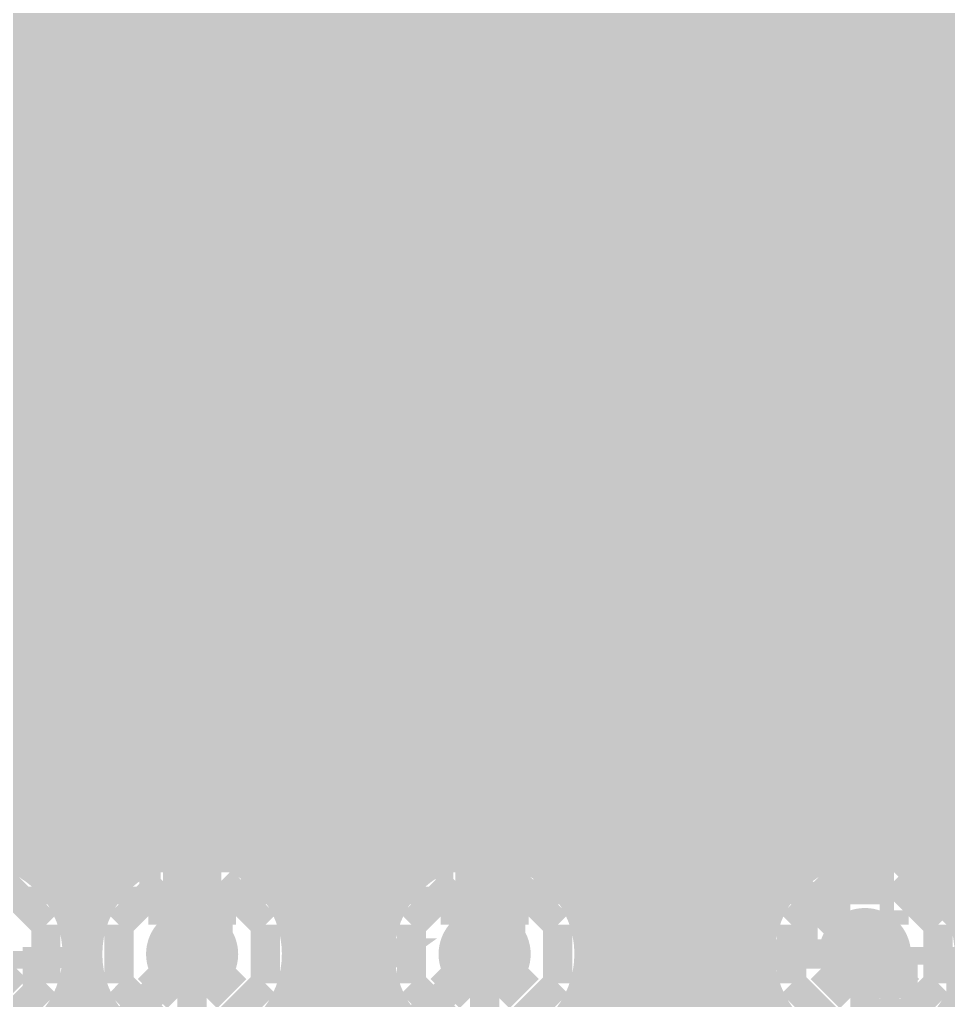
# Model space of a CAD drawing. Extents: x 980 to 1163, y 595 to 881.
# Drawn here: x 1122.21 to 1130.27, y 803.2 to 811.71 of the extents above; entities that cross this region are included whole.
import ezdxf

# ---------------------------------------------------------------- set-up
doc = ezdxf.new("R2010")
doc.units = 0
doc.header["$LTSCALE"] = 10
doc.header["$MEASUREMENT"] = 0
doc.layers.get('0').update_dxf_attribs({"linetype": 'CONTINUOUS'})
for name, color, linetype in [('22-304-2_BOT', 7, 'CONTINUOUS'), ('22-304-2_DRD', 7, 'CONTINUOUS'), ('22-304-2_DRL', 2, 'CONTINUOUS'), ('22-304-2_IN1', 4, 'CONTINUOUS'), ('22-304-2_IN2', 3, 'CONTINUOUS'), ('22-304-2_SMB', 5, 'CONTINUOUS'), ('22-304-2_SMT', 10, 'CONTINUOUS'), ('22-304-2_SPB', 14, 'CONTINUOUS'), ('22-304-2_SPT', 9, 'CONTINUOUS'), ('22-304-2_SSB', 12, 'CONTINUOUS'), ('22-304-2_SST', 11, 'CONTINUOUS'), ('22-304-2_TOP', 13, 'CONTINUOUS'), ('THRUHOLE_TAP', 7, 'CONTINUOUS')]:
    doc.layers.add(name, color=color, linetype=linetype)

# ---------------------------------------------------------------- blocks, each defined once
blk = doc.blocks.new('RECTANGLE_31')
blk.add_solid([(0.9017, 0.508), (0.9017, -0.508), (-0.9017, 0.508), (-0.9017, -0.508)])
blk = doc.blocks.new('ROUND_39')
at = {"const_width": 0.40005}
blk.add_lwpolyline([(-0.200024, 0, 1), (0.200024, 0, 1)], format="xyb", close=True, dxfattribs=at)
blk = doc.blocks.new('ROUND_87')
at = {"const_width": 0.10033}
blk.add_lwpolyline([(-0.050164, 0, 1), (0.050164, 0, 1)], format="xyb", close=True, dxfattribs=at)
blk = doc.blocks.new('ROUND_38')
at = {"const_width": 0.40005}
blk.add_lwpolyline([(-0.200024, 0, 1), (0.200024, 0, 1)], format="xyb", close=True, dxfattribs=at)
blk = doc.blocks.new('RECTANGLE_26')
blk.add_solid([(0.75946, 1.52527), (0.75946, -1.52527), (-0.75946, 1.52527), (-0.75946, -1.52527)])
blk = doc.blocks.new('ROUND_80')
at = {"const_width": 0.10033}
blk.add_lwpolyline([(-0.050164, 0, 1), (0.050164, 0, 1)], format="xyb", close=True, dxfattribs=at)

msp = doc.modelspace()

# ---------------------------------------------------------------- linework, layer by layer
at = {"layer": '22-304-2_BOT', "const_width": 0.254}
for points in [[(1131.4543, 808.4526), (1131.4543, 808.6812), (1127.6443, 812.4912), (1127.6443, 813.7866)], [(1122.9707, 813.4056), (1122.9707, 809.4686)], [(1123.1993, 813.4056), (1123.1993, 809.4686)], [(1123.4279, 813.4056), (1123.4279, 807.5382)], [(1123.6565, 813.4056), (1123.6565, 807.749)], [(1123.8851, 813.4056), (1123.8851, 809.4686)], [(1124.1137, 813.4056), (1124.1137, 809.4686)], [(1124.3423, 813.4056), (1124.3423, 809.4686)], [(1124.5709, 813.4056), (1124.5709, 809.4686)], [(1124.7995, 813.4056), (1124.7995, 809.4686)], [(1126.6283, 813.3954), (1126.6283, 807.6728)], [(1125.0281, 813.1236), (1125.0281, 809.4686)], [(1125.2567, 813.1236), (1125.2567, 809.4686)], [(1125.4853, 813.1236), (1125.4853, 809.4686)], [(1125.7139, 813.1236), (1125.7139, 809.4686)], [(1125.9425, 813.1236), (1125.9425, 809.4686)], [(1126.1711, 813.1236), (1126.1711, 809.4686)], [(1126.3997, 813.1236), (1126.3997, 809.4686)], [(1122.5643, 812.6283), (1122.5643, 809.4686)], [(1122.7421, 812.6283), (1122.7421, 809.4686)], [(1126.8569, 812.6283), (1126.8569, 807.9014)], [(1127.0855, 812.1889), (1127.0855, 809.4686)], [(1127.1998, 812.039), (1130.0446, 809.1917)], [(1125.1043, 808.4526), (1125.1043, 808.3002), (1123.7073, 806.9032), (1063.3823, 806.9032), (1060.3343, 809.9512), (1060.3343, 811.9832)], [(1127.3141, 811.9222), (1127.3141, 809.4686)], [(1127.5579, 811.6784), (1122.5643, 811.6784)], [(1127.5427, 811.6936), (1127.5427, 809.4686)], [(1127.7865, 811.4498), (1122.5643, 811.4498)], [(1127.7713, 811.465), (1127.7713, 809.4686)], [(1128.0151, 811.2212), (1122.5643, 811.2212)], [(1127.9999, 811.2364), (1127.9999, 809.4686)], [(1128.2437, 810.9926), (1122.5643, 810.9926)], [(1128.2285, 811.0078), (1128.2285, 809.4686)], [(1128.4723, 810.764), (1122.5643, 810.764)], [(1128.4571, 810.7792), (1128.4571, 809.4686)], [(1128.7009, 810.5354), (1122.5643, 810.5354)], [(1128.6857, 810.5506), (1128.6857, 809.4686)], [(1128.9295, 810.3068), (1122.5643, 810.3068)], [(1128.9143, 810.322), (1128.9143, 809.4686)], [(1129.1581, 810.0782), (1122.5643, 810.0782)], [(1129.1429, 810.0934), (1129.1429, 809.4686)], [(1129.3867, 809.8496), (1122.5643, 809.8496)], [(1129.3715, 809.8648), (1129.3715, 809.4686)], [(1129.6001, 809.6362), (1129.6001, 809.4686)], [(1129.6153, 809.621), (1122.5643, 809.621)], [(1123.339, 809.4686), (1122.5643, 809.4686)], [(1123.339, 809.4686), (1123.339, 807.5382)], [(1126.514, 809.4686), (1123.6946, 809.4686)], [(1123.6946, 809.4686), (1123.6946, 807.7871)], [(1126.514, 809.4686), (1126.514, 807.5585)], [(1129.689, 809.4686), (1126.8696, 809.4686)], [(1126.8696, 809.4686), (1126.8696, 807.9141)], [(1129.689, 809.4686), (1129.689, 807.4366)], [(1123.6946, 809.3924), (1123.339, 809.3924)], [(1126.8696, 809.3924), (1126.514, 809.3924)], [(1129.8439, 809.3924), (1129.689, 809.3924)], [(1129.8287, 809.4076), (1129.8287, 805.3614)], [(1123.6946, 809.1638), (1123.339, 809.1638)], [(1126.8696, 809.1638), (1126.514, 809.1638)], [(1130.0446, 809.1638), (1129.689, 809.1638)], [(1130.0446, 809.1917), (1130.0446, 807.4366)], [(1123.6946, 808.9352), (1123.339, 808.9352)], [(1126.8696, 808.9352), (1126.514, 808.9352)], [(1130.0446, 808.9352), (1129.689, 808.9352)], [(1123.6946, 808.7066), (1123.339, 808.7066)], [(1126.8696, 808.7066), (1126.514, 808.7066)], [(1130.0446, 808.7066), (1129.689, 808.7066)], [(1128.2793, 808.4526), (1128.2793, 808.4272), (1126.2473, 806.3952), (1095.2593, 806.3952), (1094.8783, 806.0142)], [(1123.6946, 808.478), (1123.339, 808.478)], [(1126.8696, 808.478), (1126.514, 808.478)], [(1130.0446, 808.478), (1129.689, 808.478)], [(1123.6946, 808.2494), (1123.339, 808.2494)], [(1126.8696, 808.2494), (1126.514, 808.2494)], [(1130.0446, 808.2494), (1129.689, 808.2494)], [(1123.6946, 808.0208), (1123.339, 808.0208)], [(1126.8696, 808.0208), (1126.514, 808.0208)], [(1130.0446, 808.0208), (1129.689, 808.0208)], [(1126.8696, 807.9141), (1126.514, 807.5585)], [(1123.6946, 807.7922), (1123.339, 807.7922)], [(1123.6946, 807.7871), (1123.4431, 807.5382)], [(1126.7451, 807.7922), (1126.514, 807.7922)], [(1130.0446, 807.7922), (1129.689, 807.7922)], [(1123.4685, 807.5636), (1123.339, 807.5636)], [(1123.4431, 807.5382), (1123.339, 807.5382)], [(1130.0446, 807.5636), (1129.689, 807.5636)], [(1125.1373, 807.4366), (1124.7309, 807.0302)], [(1126.3895, 807.4366), (1125.1373, 807.4366)], [(1125.2567, 807.4366), (1125.2567, 807.0302)], [(1125.4853, 807.4366), (1125.4853, 807.0302)], [(1125.7139, 807.4366), (1125.7139, 807.0302)], [(1125.9425, 807.4366), (1125.9425, 807.0302)], [(1126.3895, 807.4366), (1125.9831, 807.0302)], [(1126.1711, 807.4366), (1126.1711, 807.2156)], [(1128.1853, 807.4366), (1126.6994, 805.9507)], [(1129.689, 807.4366), (1128.1853, 807.4366)], [(1128.2285, 807.4366), (1128.2285, 806.1158)], [(1128.4571, 807.4366), (1128.4571, 806.1158)], [(1128.6857, 807.4366), (1128.6857, 806.1158)], [(1128.9143, 807.4366), (1128.9143, 806.1158)], [(1129.1429, 807.4366), (1129.1429, 806.1158)], [(1129.3715, 807.4366), (1129.3715, 806.1158)], [(1129.6001, 807.4366), (1129.6001, 806.1158)], [(1132.864, 807.4366), (1130.0446, 807.4366)], [(1130.0573, 807.4366), (1130.0573, 806.1158)], [(1130.2859, 807.4366), (1130.2859, 806.1158)], [(1125.0281, 807.3248), (1125.0281, 807.0302)], [(1126.2879, 807.335), (1125.0357, 807.335)], [(1133.1688, 807.335), (1128.0837, 807.335)], [(1127.9999, 807.2486), (1127.9999, 806.1158)], [(1124.7995, 807.0962), (1124.7995, 807.0302)], [(1126.0593, 807.1064), (1124.8071, 807.1064)], [(1133.0037, 807.1064), (1127.8551, 807.1064)], [(1125.9831, 807.0302), (1124.7309, 807.0302)], [(1127.7713, 807.02), (1127.7713, 806.1158)], [(1133.0037, 806.8778), (1127.6265, 806.8778)], [(1127.5427, 806.7914), (1127.5427, 806.1158)], [(1133.0037, 806.6492), (1127.3979, 806.6492)], [(1127.3141, 806.5628), (1127.3141, 806.1158)], [(1133.0037, 806.4206), (1127.1693, 806.4206)], [(1127.0855, 806.3342), (1127.0855, 806.1158)], [(1133.0037, 806.192), (1126.9407, 806.192)], [(1126.8569, 806.1056), (1126.8569, 805.2852)], [(1129.689, 806.1158), (1126.8696, 806.1158)], [(1126.8696, 806.1158), (1126.8696, 805.2725)], [(1129.689, 806.1158), (1129.689, 805.5011)], [(1132.864, 806.1158), (1130.0446, 806.1158)], [(1130.0446, 806.1158), (1130.0446, 805.1455)], [(1126.8696, 805.9634), (1126.7121, 805.9634)], [(1130.0446, 805.9634), (1129.689, 805.9634)], [(1126.6283, 805.8872), (1126.6283, 805.5062)], [(1126.514, 805.8186), (1126.514, 805.5747)], [(1126.8696, 805.7348), (1126.514, 805.7348)], [(1130.0446, 805.7348), (1129.689, 805.7348)], [(1126.8696, 805.5062), (1126.6283, 805.5062)], [(1130.0446, 805.5062), (1129.689, 805.5062)], [(1129.689, 805.5011), (1130.0446, 805.1455)], [(1126.6994, 805.4427), (1126.8696, 805.2725)], [(1130.0446, 805.2776), (1129.9125, 805.2776)], [(1118.7543, 805.0998), (1118.7543, 804.9982), (1120.9133, 802.8392), (1122.9453, 802.8392), (1123.7073, 803.6012)], [(1125.1043, 805.0998), (1125.1043, 804.9982), (1126.2473, 804.9982), (1127.6443, 803.6012), (1129.5493, 803.6012)], [(1131.4543, 803.6012), (1130.6923, 803.6012), (1129.1937, 805.0998), (1128.2793, 805.0998)], [(1126.2473, 803.6012), (1124.9773, 802.3312), (1107.9593, 802.3312)], [(1127.0855, 803.2532), (1127.0855, 801.4422)], [(1127.088, 803.2583), (1127.1947, 803.1516)], [(1127.1261, 803.2202), (1127.0702, 803.2202)]]:
    msp.add_lwpolyline(points, dxfattribs=at)
for points in [[(1126.514, 805.8186, 0.088266), (1126.6965, 805.946)], [(1126.514, 805.8186, 0.088266), (1126.6965, 805.946)], [(1126.6968, 805.4477, 0.088267), (1126.5142, 805.5752)], [(1126.6968, 805.4477, 0.088267), (1126.5142, 805.5752)], [(1126.2473, 802.6944, 0.304832), (1127.088, 803.2583)], [(1127.1947, 803.1516, 0.198912), (1127.6443, 802.9654)], [(1129.5493, 802.6944, 0.250764), (1130.3038, 803.0982)], [(1130.3036, 803.0982, 0.165971), (1130.6923, 802.9656)]]:
    msp.add_lwpolyline(points, format="xyb", dxfattribs=at)
at = {"layer": '22-304-2_DRD', "const_width": 0.254}
for points in [[(1122.4373, 803.8552), (1122.0563, 804.2362)], [(1123.4533, 804.2362), (1123.0723, 803.8552)], [(1123.9613, 804.2362), (1123.4533, 804.2362)], [(1124.3423, 803.8552), (1123.9613, 804.2362)], [(1125.9933, 804.2362), (1125.6123, 803.8552)], [(1126.5013, 804.2362), (1125.9933, 804.2362)], [(1126.8823, 803.8552), (1126.5013, 804.2362)], [(1129.2953, 804.2362), (1128.9143, 803.8552)], [(1129.8033, 804.2362), (1129.2953, 804.2362)], [(1130.1843, 803.8552), (1129.8033, 804.2362)], [(1123.4533, 803.9822), (1123.4533, 803.8552)], [(1123.5803, 803.9822), (1123.4533, 803.9822)], [(1123.5803, 803.8552), (1123.5803, 803.9822)], [(1123.8343, 803.9822), (1123.8343, 803.8552)], [(1123.9613, 803.9822), (1123.8343, 803.9822)], [(1123.9613, 803.8552), (1123.9613, 803.9822)], [(1125.9933, 803.9822), (1125.9933, 803.8552)], [(1126.1203, 803.9822), (1125.9933, 803.9822)], [(1126.1203, 803.8552), (1126.1203, 803.9822)], [(1126.3743, 803.9822), (1126.3743, 803.8552)], [(1126.5013, 803.9822), (1126.3743, 803.9822)], [(1126.5013, 803.8552), (1126.5013, 803.9822)], [(1129.2953, 803.9822), (1129.2953, 803.8552)], [(1129.4223, 803.9822), (1129.2953, 803.9822)], [(1129.4223, 803.8552), (1129.4223, 803.9822)], [(1129.6763, 803.9822), (1129.6763, 803.8552)], [(1129.8033, 803.9822), (1129.6763, 803.9822)], [(1129.8033, 803.8552), (1129.8033, 803.9822)], [(1122.4373, 803.3472), (1122.4373, 803.8552)], [(1123.0723, 803.8552), (1123.0723, 803.3472)], [(1123.4533, 803.8552), (1123.5803, 803.8552)], [(1123.8343, 803.8552), (1123.9613, 803.8552)], [(1124.3423, 803.3472), (1124.3423, 803.8552)], [(1125.6123, 803.8552), (1125.6123, 803.3472)], [(1125.9933, 803.8552), (1126.1203, 803.8552)], [(1126.3743, 803.8552), (1126.5013, 803.8552)], [(1126.8823, 803.3472), (1126.8823, 803.8552)], [(1128.9143, 803.8552), (1128.9143, 803.3472)], [(1129.2953, 803.8552), (1129.4223, 803.8552)], [(1129.6763, 803.8552), (1129.8033, 803.8552)], [(1130.1843, 803.3472), (1130.1843, 803.8552)], [(1122.1833, 803.4742), (1121.9293, 803.2202)], [(1123.5803, 803.2202), (1123.3263, 803.4742)], [(1124.0883, 803.4742), (1123.8343, 803.2202)], [(1126.1203, 803.2202), (1125.8663, 803.4742)], [(1126.6283, 803.4742), (1126.3743, 803.2202)], [(1129.4223, 803.2202), (1129.1683, 803.4742)], [(1129.9303, 803.4742), (1129.6763, 803.2202)], [(1122.0563, 802.9662), (1122.4373, 803.3472)], [(1123.0723, 803.3472), (1123.4533, 802.9662)], [(1123.9613, 802.9662), (1124.3423, 803.3472)], [(1125.6123, 803.3472), (1125.9933, 802.9662)], [(1126.5013, 802.9662), (1126.8823, 803.3472)], [(1128.9143, 803.3472), (1129.2953, 802.9662)], [(1129.8033, 802.9662), (1130.1843, 803.3472)], [(1123.8343, 803.2202), (1123.5803, 803.2202)], [(1126.3743, 803.2202), (1126.1203, 803.2202)], [(1129.6763, 803.2202), (1129.4223, 803.2202)]]:
    msp.add_lwpolyline(points, dxfattribs=at)
at = {"layer": '22-304-2_IN1', "const_width": 0.254}
for points in [[(1126.7553, 820.7462), (1126.7553, 804.353)], [(1126.9839, 820.7462), (1126.9839, 804.132)], [(1127.2125, 820.7462), (1127.2125, 794.508)], [(1127.4411, 820.7462), (1127.4411, 794.2794)], [(1127.6697, 820.7462), (1127.6697, 794.0508)], [(1127.8983, 820.7462), (1127.8983, 793.8222)], [(1128.1269, 820.7462), (1128.1269, 793.5936)], [(1128.3555, 820.7462), (1128.3555, 799.2425)], [(1128.5841, 820.7462), (1128.5841, 799.433)], [(1128.8127, 820.7462), (1128.8127, 804.132)], [(1129.0413, 820.7462), (1129.0413, 804.353)], [(1129.2699, 820.7462), (1129.2699, 804.4648)], [(1129.4985, 820.7462), (1129.4985, 804.5079)], [(1129.7271, 820.7462), (1129.7271, 804.4902)], [(1129.9557, 820.7462), (1129.9557, 804.4114)], [(1130.1843, 820.7462), (1130.1843, 804.2489)], [(1124.9265, 817.2943), (1124.9265, 795.4732)], [(1126.5267, 817.246), (1126.5267, 804.4648)], [(1125.1551, 817.0022), (1125.1551, 795.4732)], [(1126.2981, 816.9819), (1126.2981, 804.5079)], [(1125.3837, 816.8625), (1125.3837, 803.8806)], [(1125.6123, 816.799), (1125.6123, 804.2489)], [(1125.8409, 816.7965), (1125.8409, 804.4114)], [(1126.0695, 816.8523), (1126.0695, 804.4902)], [(1122.8691, 816.6593), (1122.8691, 803.9491)], [(1124.6979, 816.5298), (1124.6979, 795.4732)], [(1122.6405, 816.3672), (1122.6405, 803.9491)], [(1123.0977, 816.2783), (1123.0977, 804.2743)], [(1122.4119, 816.2275), (1122.4119, 804.2743)], [(1122.1833, 816.164), (1122.1833, 804.4241)], [(1124.4693, 816.1615), (1124.4693, 804.0939)], [(1123.3263, 816.0573), (1123.3263, 804.4241)], [(1123.5549, 815.9456), (1123.5549, 804.4952)], [(1124.2407, 815.9964), (1124.2407, 804.3352)], [(1123.7835, 815.9024), (1123.7835, 804.5054)], [(1124.0121, 815.9176), (1124.0121, 804.4546)], [(1145.0433, 811.8054), (1115.7164, 811.8054)], [(1145.0433, 811.5768), (1115.6529, 811.5768)], [(1145.0433, 811.3482), (1115.5107, 811.3482)], [(1145.0433, 811.1196), (1115.2211, 811.1196)], [(1145.0433, 810.891), (1055.2085, 810.891)], [(1135.0814, 810.6624), (1055.4092, 810.6624)], [(1134.8756, 810.4338), (1055.5311, 810.4338)], [(1134.774, 810.2052), (1055.6022, 810.2052)], [(1134.7385, 809.9766), (1055.6302, 809.9766)], [(1134.7613, 809.748), (1055.6149, 809.748)], [(1134.8477, 809.5194), (1055.5591, 809.5194)], [(1135.023, 809.2908), (1100.6872, 809.2908)], [(1135.4624, 809.0622), (1101.0124, 809.0622)], [(1138.452, 808.8336), (1101.1622, 808.8336)], [(1138.2767, 808.605), (1112.8716, 808.605)], [(1138.1903, 808.3764), (1113.0621, 808.3764)], [(1138.1675, 808.1478), (1113.1561, 808.1478)], [(1138.203, 807.9192), (1113.184, 807.9192)], [(1138.3046, 807.6906), (1113.1561, 807.6906)], [(1138.5104, 807.462), (1113.0621, 807.462)], [(1145.0433, 807.2334), (1112.8716, 807.2334)], [(1145.0433, 807.0048), (1028.8865, 807.0048)], [(1145.0433, 806.7762), (1095.371, 806.7762)], [(1145.0433, 806.5476), (1095.6123, 806.5476)], [(1145.0433, 806.319), (1095.7317, 806.319)], [(1145.0433, 806.0904), (1095.7825, 806.0904)], [(1139.9404, 805.8618), (1114.5861, 805.8618)], [(1139.7194, 805.6332), (1114.8071, 805.6332)], [(1139.6077, 805.4046), (1114.9189, 805.4046)], [(1139.5645, 805.176), (1114.962, 805.176)], [(1139.5797, 804.9474), (1114.9443, 804.9474)], [(1139.6585, 804.7188), (1114.8655, 804.7188)], [(1123.5244, 804.4902), (1121.9851, 804.4902)], [(1126.0644, 804.4902), (1123.8901, 804.4902)], [(1129.3664, 804.4902), (1126.4301, 804.4902)], [(1131.2714, 804.4902), (1129.7321, 804.4902)], [(1123.085, 804.2616), (1122.4246, 804.2616)], [(1125.625, 804.2616), (1124.3296, 804.2616)], [(1128.927, 804.2616), (1126.8696, 804.2616)], [(1130.832, 804.2616), (1130.1716, 804.2616)], [(1122.9097, 804.033), (1122.5998, 804.033)], [(1125.4497, 804.033), (1124.5048, 804.033)], [(1128.7517, 804.033), (1127.0448, 804.033)], [(1130.6567, 804.033), (1130.3468, 804.033)], [(1122.8233, 803.8044), (1122.6862, 803.8044)], [(1125.3633, 803.8044), (1124.5912, 803.8044)], [(1128.6653, 803.8044), (1127.1312, 803.8044)], [(1122.8005, 803.5758), (1122.709, 803.5758)], [(1125.3405, 803.5758), (1124.614, 803.5758)], [(1128.6425, 803.5758), (1127.154, 803.5758)], [(1122.836, 803.3472), (1122.6735, 803.3472)], [(1125.376, 803.3472), (1124.5785, 803.3472)], [(1125.3837, 803.3218), (1125.3837, 795.4732)], [(1128.678, 803.3472), (1127.1185, 803.3472)], [(1122.6405, 803.2532), (1122.6405, 799.7251)], [(1122.8691, 803.2532), (1122.8691, 799.6616)], [(1122.9376, 803.1186), (1122.5693, 803.1186)], [(1124.4693, 803.1084), (1124.4693, 795.4732)], [(1125.4776, 803.1186), (1124.4743, 803.1186)], [(1128.7796, 803.1186), (1127.0143, 803.1186)], [(1130.6846, 803.1186), (1130.3163, 803.1186)]]:
    msp.add_lwpolyline(points, dxfattribs=at)
for points in [[(1122.709, 803.6012, 0.414214), (1121.8023, 804.5079)], [(1123.7073, 804.5079, 0.414214), (1122.8005, 803.6012)], [(1124.614, 803.6012, 0.414214), (1123.7073, 804.5079)], [(1126.2473, 804.5079, 0.414214), (1125.3405, 803.6012)], [(1127.154, 803.6012, 0.414214), (1126.2473, 804.5079)], [(1129.5493, 804.5079, 0.414214), (1128.6425, 803.6012)], [(1130.456, 803.6012, 0.414214), (1129.5493, 804.5079)], [(1121.8023, 802.6944, 0.414214), (1122.709, 803.6012)], [(1122.8005, 803.6012, 0.414214), (1123.7073, 802.6944)], [(1123.7073, 802.6944, 0.414214), (1124.614, 803.6012)], [(1125.3405, 803.6012, 0.414214), (1126.2473, 802.6944)], [(1126.2473, 802.6944, 0.414214), (1127.154, 803.6012)], [(1128.6425, 803.6012, 0.414214), (1129.5493, 802.6944)], [(1129.5493, 802.6944, 0.414214), (1130.456, 803.6012)]]:
    msp.add_lwpolyline(points, format="xyb", dxfattribs=at)
at = {"layer": '22-304-2_IN2'}
for points, const_width in [([(1141.1596, 817.6905), (1138.5586, 817.6905), (1131.4543, 810.5862), (1119.3893, 810.5862), (1112.2849, 817.6905), (1106.1584, 817.6905)], 1.27), ([(1131.4543, 809.3238), (1119.3893, 809.3238)], 0.254), ([(1122.2849, 809.3238), (1122.2849, 804.5054)], 0.254), ([(1122.5135, 809.3238), (1122.5135, 804.3403)], 0.254), ([(1122.7421, 809.3238), (1122.7421, 804.0126)], 0.254), ([(1122.9707, 809.3238), (1122.9707, 804.3149)], 0.254), ([(1123.1993, 809.3238), (1123.1993, 804.4927)], 0.254), ([(1123.4279, 809.3238), (1123.4279, 804.5892)], 0.254), ([(1123.6565, 809.3238), (1123.6565, 804.6248)], 0.254), ([(1123.8851, 809.3238), (1123.8851, 804.6121)], 0.254), ([(1124.1137, 809.3238), (1124.1137, 804.5435)], 0.254), ([(1124.3423, 809.3238), (1124.3423, 804.4063)], 0.254), ([(1124.5709, 809.3238), (1124.5709, 804.1549)], 0.254), ([(1124.7995, 809.3238), (1124.7995, 733.9518)], 0.254), ([(1125.0281, 809.3238), (1125.0281, 733.9518)], 0.254), ([(1125.2567, 809.3238), (1125.2567, 803.8679)], 0.254), ([(1125.4853, 809.3238), (1125.4853, 804.287)], 0.254), ([(1125.7139, 809.3238), (1125.7139, 804.4775)], 0.254), ([(1125.9425, 809.3238), (1125.9425, 804.5816)], 0.254), ([(1126.1711, 809.3238), (1126.1711, 804.6248)], 0.254), ([(1126.3997, 809.3238), (1126.3997, 804.6146)], 0.254), ([(1126.6283, 809.3238), (1126.6283, 804.5537)], 0.254), ([(1126.8569, 809.3238), (1126.8569, 804.4267)], 0.254), ([(1127.0855, 809.3238), (1127.0855, 804.193)], 0.254), ([(1127.3141, 809.3238), (1127.3141, 733.9518)], 0.254), ([(1127.5427, 809.3238), (1127.5427, 733.9518)], 0.254), ([(1127.7713, 809.3238), (1127.7713, 733.9518)], 0.254), ([(1127.9999, 809.3238), (1127.9999, 733.9518)], 0.254), ([(1128.2285, 809.3238), (1128.2285, 799.273)], 0.254), ([(1128.4571, 809.3238), (1128.4571, 799.4914)], 0.254), ([(1128.6857, 809.3238), (1128.6857, 804.1549)], 0.254), ([(1128.9143, 809.3238), (1128.9143, 804.4063)], 0.254), ([(1129.1429, 809.3238), (1129.1429, 804.5435)], 0.254), ([(1129.3715, 809.3238), (1129.3715, 804.6121)], 0.254), ([(1129.6001, 809.3238), (1129.6001, 804.6248)], 0.254), ([(1129.8287, 809.3238), (1129.8287, 804.5892)], 0.254), ([(1130.0573, 809.3238), (1130.0573, 804.4927)], 0.254), ([(1130.2859, 809.3238), (1130.2859, 804.3149)], 0.254), ([(1133.1688, 809.1638), (1101.0784, 809.1638)], 0.254), ([(1133.0418, 808.9352), (1112.422, 808.9352)], 0.254), ([(1132.9783, 808.7066), (1112.9351, 808.7066)], 0.254), ([(1132.9706, 808.478), (1113.1383, 808.478)], 0.254), ([(1133.0138, 808.2494), (1113.2475, 808.2494)], 0.254), ([(1133.118, 808.0208), (1113.2983, 808.0208)], 0.254), ([(1133.3059, 807.7922), (1113.2958, 807.7922)], 0.254), ([(1133.725, 807.5636), (1113.2399, 807.5636)], 0.254), ([(1143.5269, 807.335), (1113.1205, 807.335)], 0.254), ([(1143.5269, 807.1064), (1112.9021, 807.1064)], 0.254), ([(1143.5269, 806.8778), (1095.432, 806.8778)], 0.254), ([(1143.5269, 806.6492), (1095.6834, 806.6492)], 0.254), ([(1143.5269, 806.4206), (1095.8206, 806.4206)], 0.254), ([(1143.5269, 806.192), (1095.8892, 806.192)], 0.254), ([(1143.5269, 805.9634), (1114.6471, 805.9634)], 0.254), ([(1142.9655, 805.7348), (1114.8808, 805.7348)], 0.254), ([(1142.7115, 805.5062), (1115.0078, 805.5062)], 0.254), ([(1142.5769, 805.2776), (1115.0687, 805.2776)], 0.254), ([(1142.5083, 805.049), (1115.0789, 805.049)], 0.254), ([(1142.4931, 804.8204), (1115.0357, 804.8204)], 0.254), ([(1123.438, 804.5918), (1122.069, 804.5918)], 0.254), ([(1125.978, 804.5918), (1123.974, 804.5918)], 0.254), ([(1129.28, 804.5918), (1126.514, 804.5918)], 0.254), ([(1131.185, 804.5918), (1129.816, 804.5918)], 0.254), ([(1123.0189, 804.3632), (1122.4881, 804.3632)], 0.254), ([(1125.5589, 804.3632), (1124.3931, 804.3632)], 0.254), ([(1128.8609, 804.3632), (1126.9331, 804.3632)], 0.254), ([(1130.7659, 804.3632), (1130.2351, 804.3632)], 0.254), ([(1122.831, 804.1346), (1122.6786, 804.1346)], 0.254), ([(1125.371, 804.1346), (1124.5836, 804.1346)], 0.254), ([(1128.673, 804.1346), (1127.1236, 804.1346)], 0.254), ([(1125.2668, 803.906), (1124.6877, 803.906)], 0.254), ([(1128.5688, 803.906), (1127.2277, 803.906)], 0.254), ([(1125.2236, 803.6774), (1124.7309, 803.6774)], 0.254), ([(1128.5256, 803.6774), (1127.2709, 803.6774)], 0.254), ([(1125.2313, 803.4488), (1124.7207, 803.4488)], 0.254), ([(1128.5333, 803.4488), (1127.2607, 803.4488)], 0.254), ([(1125.2567, 803.3319), (1125.2567, 733.9518)], 0.254), ([(1122.7421, 803.1897), (1122.7421, 799.8267)], 0.254), ([(1125.2948, 803.2202), (1124.6598, 803.2202)], 0.254), ([(1128.5968, 803.2202), (1127.1998, 803.2202)], 0.254)]:
    msp.add_lwpolyline(points, dxfattribs=dict(at, const_width=const_width))
at = {"layer": '22-304-2_IN2', "const_width": 0.254}
for points in [[(1122.7548, 803.9822, 0.306679), (1121.8023, 804.6273)], [(1123.7073, 804.6273, 0.306679), (1122.7548, 803.9822)], [(1124.7334, 803.6012, 0.414214), (1123.7073, 804.6273)], [(1126.2473, 804.6273, 0.414214), (1125.2211, 803.6012)], [(1127.2734, 803.6012, 0.414214), (1126.2473, 804.6273)], [(1129.5493, 804.6273, 0.414214), (1128.5231, 803.6012)], [(1130.5018, 803.9822, 0.306679), (1129.5493, 804.6273)], [(1123.7073, 802.575, 0.414214), (1124.7334, 803.6012)], [(1125.2211, 803.6012, 0.414214), (1126.2473, 802.575)], [(1126.2473, 802.575, 0.414214), (1127.2734, 803.6012)], [(1128.5231, 803.6012, 0.414214), (1129.5493, 802.575)], [(1121.8023, 802.575, 0.306679), (1122.7548, 803.2202)], [(1122.7548, 803.2202, 0.306679), (1123.7073, 802.575)], [(1129.5493, 802.575, 0.306679), (1130.5018, 803.2202)]]:
    msp.add_lwpolyline(points, format="xyb", dxfattribs=at)
at = {"layer": '22-304-2_SSB', "const_width": 0.1524}
for points in [[(1127.7636, 811.6504), (1127.7636, 811.178), (1128.4418, 811.6504), (1128.6095, 811.6504), (1128.7796, 811.592), (1128.7796, 811.2364), (1128.6095, 811.178)], [(1123.7327, 811.3355), (1123.2247, 811.5133)], [(1123.7327, 811.0408), (1123.7327, 811.3964), (1123.9028, 811.5133), (1124.073, 811.5133), (1124.2407, 811.3964), (1124.2407, 811.0408), (1123.2247, 811.0408)], [(1125.2668, 810.9824), (1125.2668, 811.338), (1125.6072, 811.4574), (1125.945, 811.4574), (1126.2828, 811.338), (1126.2828, 810.9824)], [(1125.2668, 811.0434), (1126.2828, 811.0434)], [(1128.7796, 810.8122), (1127.9338, 810.8122), (1127.7636, 810.7538), (1127.7636, 810.3982), (1127.9338, 810.3398), (1128.7796, 810.3398)], [(1120.5323, 804.1092), (1123.3263, 804.1092), (1123.3263, 809.4432), (1120.5323, 809.4432), (1120.5323, 804.1092)], [(1126.5013, 809.4432), (1123.7073, 809.4432), (1123.7073, 804.1092), (1126.5013, 804.1092), (1126.5013, 809.4432)], [(1129.6763, 809.4432), (1126.8823, 809.4432), (1126.8823, 804.1092), (1129.6763, 804.1092), (1129.6763, 809.4432)], [(1132.8513, 809.4432), (1130.0573, 809.4432), (1130.0573, 804.1092), (1132.8513, 804.1092), (1132.8513, 809.4432)], [(1124.581, 803.779), (1124.581, 803.5427)], [(1128.0964, 803.7713), (1128.0964, 803.2964), (1128.772, 803.5351), (1128.772, 803.652), (1127.756, 803.652)], [(1124.581, 803.6621), (1125.597, 803.6621), (1125.4294, 803.5427)], [(1121.5203, 803.5504), (1122.5363, 803.5504), (1122.3661, 803.431)], [(1124.7512, 802.5852), (1124.581, 802.7045), (1124.581, 802.9408), (1124.7512, 803.0601), (1124.9214, 803.0601), (1125.2592, 802.8239), (1125.597, 803.0601), (1125.597, 802.5852)]]:
    msp.add_lwpolyline(points, dxfattribs=at)
at = {"layer": '22-304-2_SST', "const_width": 0.1524}
for points in [[(1128.1599, 808.0385), (1128.1599, 809.0545), (1128.043, 808.8844)], [(1128.8812, 808.0385), (1128.8812, 809.0545), (1128.7619, 808.8844)], [(1127.1439, 808.3764), (1127.1439, 808.2062), (1127.2048, 808.0385), (1127.4411, 808.0385), (1127.4995, 808.2062), (1127.4995, 809.0545)], [(1127.5604, 809.0545), (1127.3217, 809.0545)], [(1128.2793, 808.0385), (1128.043, 808.0385)], [(1128.9981, 808.0385), (1128.7619, 808.0385)], [(1123.659, 806.0853), (1123.659, 806.3012), (1123.659, 806.893), (1123.659, 806.9082), (1123.659, 806.4434), (1123.659, 806.3012), (1123.9079, 806.3012), (1123.9079, 806.4434), (1123.9079, 806.9082), (1123.9079, 807.0505), (1123.659, 807.0505), (1123.659, 806.9082), (1123.9079, 806.9082)], [(1126.199, 806.9082), (1126.199, 806.4434), (1126.199, 806.3012), (1126.4479, 806.3012), (1126.4479, 806.4434), (1126.4479, 806.9082), (1126.4479, 807.0505), (1126.199, 807.0505), (1126.199, 806.9082), (1126.4479, 806.9082)], [(1128.739, 806.9082), (1128.739, 806.4434), (1128.739, 806.3012), (1128.9879, 806.3012), (1128.9879, 806.4434), (1128.9879, 806.9082), (1128.9879, 807.0505), (1128.739, 807.0505), (1128.739, 806.9082), (1128.9879, 806.9082)], [(1123.659, 806.4434), (1123.9079, 806.4434), (1123.9079, 806.3012), (1123.9079, 806.0853)], [(1126.199, 806.0853), (1126.199, 806.3012), (1126.199, 806.4434), (1126.4479, 806.4434), (1126.4479, 806.3012), (1126.4479, 806.0853)], [(1128.739, 806.0853), (1128.739, 806.3012), (1128.739, 806.4434), (1128.9879, 806.4434), (1128.9879, 806.3012), (1128.9879, 806.0853)], [(1122.389, 806.0853), (1122.389, 806.2453), (1122.6379, 806.2453), (1122.6379, 806.0853)], [(1124.929, 806.0853), (1124.929, 806.2453), (1125.1779, 806.2453), (1125.1779, 806.0853)], [(1127.469, 806.0853), (1127.469, 806.2453), (1127.7179, 806.2453), (1127.7179, 806.0853)], [(1130.009, 806.0853), (1130.009, 806.2453), (1130.2579, 806.2453), (1130.2579, 806.0853)], [(1137.2836, 806.0853), (1137.2836, 805.5849), (1138.2234, 805.5849), (1138.2234, 806.0853), (1139.8236, 806.0853), (1139.8236, 805.5849), (1141.1926, 805.5849), (1141.1926, 805.5112), (1115.2643, 805.5112)], [(1122.0436, 806.0853), (1122.0436, 805.5849), (1122.9834, 805.5849), (1122.9834, 806.0853)], [(1122.0436, 806.0853), (1122.9834, 806.0853), (1124.5836, 806.0853), (1125.5234, 806.0853), (1127.1236, 806.0853), (1128.0634, 806.0853), (1129.6636, 806.0853), (1130.6034, 806.0853), (1132.2036, 806.0853), (1133.1434, 806.0853), (1134.7436, 806.0853), (1135.6834, 806.0853), (1137.2836, 806.0853), (1138.2234, 806.0853)], [(1124.5836, 806.0853), (1124.5836, 805.5849), (1125.5234, 805.5849), (1125.5234, 806.0853)], [(1127.1236, 806.0853), (1127.1236, 805.5849), (1128.0634, 805.5849), (1128.0634, 806.0853)], [(1129.6636, 806.0853), (1129.6636, 805.5849), (1130.6034, 805.5849), (1130.6034, 806.0853)], [(1124.5836, 805.8618), (1122.9834, 805.8618)], [(1127.1236, 805.8618), (1125.5234, 805.8618)], [(1129.6636, 805.8618), (1128.0634, 805.8618)], [(1122.9834, 805.6128), (1124.5836, 805.6128)], [(1125.5234, 805.6128), (1127.1236, 805.6128)], [(1128.0634, 805.6128), (1129.6636, 805.6128)], [(1123.5828, 804.6349), (1123.3593, 804.6349), (1123.3593, 804.0355), (1123.5828, 804.0355), (1123.5828, 803.5859), (1123.9841, 803.5859), (1123.9841, 804.0355), (1124.2076, 804.0355), (1124.2076, 804.6349), (1123.9841, 804.6349), (1123.9841, 805.0871), (1123.5828, 805.0871), (1123.5828, 804.6349)], [(1126.1228, 804.6349), (1125.8993, 804.6349), (1125.8993, 804.0355), (1126.1228, 804.0355), (1126.1228, 803.5859), (1126.5241, 803.5859), (1126.5241, 804.0355), (1126.7476, 804.0355), (1126.7476, 804.6349), (1126.5241, 804.6349), (1126.5241, 805.0871), (1126.1228, 805.0871), (1126.1228, 804.6349)], [(1128.6628, 804.6349), (1128.4393, 804.6349), (1128.4393, 804.0355), (1128.6628, 804.0355), (1128.6628, 803.5859), (1129.0641, 803.5859), (1129.0641, 804.0355), (1129.2876, 804.0355), (1129.2876, 804.6349), (1129.0641, 804.6349), (1129.0641, 805.0871), (1128.6628, 805.0871), (1128.6628, 804.6349)], [(1122.9376, 802.5369), (1122.9376, 803.1363), (1122.7141, 803.1363), (1122.7141, 803.5859), (1122.3128, 803.5859), (1122.3128, 803.1363), (1122.0893, 803.1363), (1122.0893, 802.5369), (1122.3128, 802.5369), (1122.3128, 802.0873), (1122.7141, 802.0873), (1122.7141, 802.5369), (1122.9376, 802.5369)], [(1125.4776, 802.5369), (1125.4776, 803.1363), (1125.2541, 803.1363), (1125.2541, 803.5859), (1124.8528, 803.5859), (1124.8528, 803.1363), (1124.6293, 803.1363), (1124.6293, 802.5369), (1124.8528, 802.5369), (1124.8528, 802.0873), (1125.2541, 802.0873), (1125.2541, 802.5369), (1125.4776, 802.5369)], [(1128.0176, 802.5369), (1128.0176, 803.1363), (1127.7941, 803.1363), (1127.7941, 803.5859), (1127.3928, 803.5859), (1127.3928, 803.1363), (1127.1693, 803.1363), (1127.1693, 802.5369), (1127.3928, 802.5369), (1127.3928, 802.0873), (1127.7941, 802.0873), (1127.7941, 802.5369), (1128.0176, 802.5369)], [(1130.5576, 802.5369), (1130.5576, 803.1363), (1130.3341, 803.1363), (1130.3341, 803.5859), (1129.9328, 803.5859), (1129.9328, 803.1363), (1129.7093, 803.1363), (1129.7093, 802.5369), (1129.9328, 802.5369), (1129.9328, 802.0873), (1130.3341, 802.0873), (1130.3341, 802.5369), (1130.5576, 802.5369)]]:
    msp.add_lwpolyline(points, dxfattribs=at)
at = {"layer": '22-304-2_TOP', "const_width": 0.254}
for points in [[(1123.6565, 821.6352), (1123.6565, 807.8684)], [(1123.8851, 821.6352), (1123.8851, 807.8684)], [(1124.1137, 821.6352), (1124.1137, 807.8684)], [(1124.3423, 821.6352), (1124.3423, 807.8684)], [(1124.5709, 821.6352), (1124.5709, 807.8684)], [(1124.7995, 821.6352), (1124.7995, 807.8684)], [(1125.0281, 821.6352), (1125.0281, 807.8684)], [(1125.2567, 821.6352), (1125.2567, 807.8684)], [(1125.4853, 821.6352), (1125.4853, 807.8684)], [(1125.7139, 821.6352), (1125.7139, 807.8684)], [(1125.9425, 821.6352), (1125.9425, 807.8684)], [(1127.9999, 821.6352), (1127.9999, 807.8684)], [(1128.2285, 821.6352), (1128.2285, 807.8684)], [(1128.4571, 821.6352), (1128.4571, 807.8684)], [(1128.6857, 821.6352), (1128.6857, 807.8684)], [(1128.9143, 821.6352), (1128.9143, 807.8684)], [(1129.1429, 821.6352), (1129.1429, 807.8684)], [(1123.4279, 817.9293), (1123.4279, 807.8684)], [(1123.1993, 817.7083), (1123.1993, 807.8684)], [(1122.9707, 817.5966), (1122.9707, 807.8684)], [(1122.7421, 816.4688), (1122.7421, 807.8684)], [(1122.5135, 816.2783), (1122.5135, 804.165)], [(1122.2849, 816.1843), (1122.2849, 807.8684)], [(1127.7713, 815.8643), (1127.7713, 807.8684)], [(1126.1711, 815.4833), (1126.1711, 807.8684)], [(1127.5427, 815.4249), (1127.5427, 807.8684)], [(1126.3997, 815.2775), (1126.3997, 807.8684)], [(1127.3141, 815.2496), (1127.3141, 807.8684)], [(1126.6283, 815.1759), (1126.6283, 807.8684)], [(1127.0855, 815.1632), (1127.0855, 807.8684)], [(1126.8569, 815.1404), (1126.8569, 807.8684)], [(1129.3715, 813.1897), (1129.3715, 807.8684)], [(1129.6001, 813.0017), (1129.6001, 807.8684)], [(1129.8287, 812.9077), (1129.8287, 807.8684)], [(1130.0573, 812.8772), (1130.0573, 807.8684)], [(1130.2859, 812.9077), (1130.2859, 807.8684)], [(1136.8137, 811.6784), (1118.1193, 811.6784)], [(1137.0423, 811.4498), (1118.1193, 811.4498)], [(1137.2709, 811.2212), (1118.0659, 811.2212)], [(1137.4995, 810.9926), (1117.8983, 810.9926)], [(1135.2414, 810.764), (1117.6697, 810.764)], [(1134.9493, 810.5354), (1117.4411, 810.5354)], [(1134.8096, 810.3068), (1117.2125, 810.3068)], [(1134.7461, 810.0782), (1116.9839, 810.0782)], [(1134.7436, 809.8496), (1116.7553, 809.8496)], [(1134.7994, 809.621), (1116.5267, 809.621)], [(1133.6463, 809.3924), (1116.2981, 809.3924)], [(1133.3212, 809.1638), (1116.0695, 809.1638)], [(1133.1713, 808.9352), (1115.8409, 808.9352)], [(1133.1002, 808.7066), (1115.6123, 808.7066)], [(1133.09, 808.478), (1115.3837, 808.478)], [(1133.1383, 808.2494), (1115.1551, 808.2494)], [(1133.2602, 808.0208), (1114.9265, 808.0208)], [(1122.5109, 807.8684), (1119.976, 807.8684), (1119.976, 803.8044)], [(1122.5109, 807.8684), (1122.5109, 804.1676)], [(1125.0509, 807.8684), (1122.516, 807.8684)], [(1122.516, 807.8684), (1122.516, 804.1625)], [(1125.0509, 807.8684), (1125.0509, 803.8044)], [(1127.5909, 807.8684), (1125.056, 807.8684), (1125.056, 803.8044)], [(1127.5909, 807.8684), (1127.5909, 803.8044)], [(1130.1309, 807.8684), (1127.596, 807.8684), (1127.596, 803.8044)], [(1130.1309, 807.8684), (1130.1309, 804.2971)], [(1132.6709, 807.8684), (1130.136, 807.8684)], [(1130.136, 807.8684), (1130.136, 804.292)], [(1123.7073, 803.6012), (1123.7835, 803.6774), (1123.7835, 805.8364)], [(1126.3235, 805.8364), (1126.2473, 805.7602), (1126.2473, 803.6012)], [(1129.5493, 803.6012), (1128.7873, 804.3632), (1128.7873, 805.7602), (1128.8635, 805.8364)], [(1125.0509, 803.8044), (1124.5912, 803.8044)], [(1124.7995, 803.8044), (1124.7995, 803.37)], [(1125.0281, 803.8044), (1125.0281, 803.37)], [(1125.3608, 803.8044), (1125.056, 803.8044)], [(1125.2567, 803.8044), (1125.2567, 803.37)], [(1127.5909, 803.8044), (1127.1312, 803.8044)], [(1127.3141, 803.8044), (1127.3141, 803.37)], [(1127.5427, 803.8044), (1127.5427, 803.37)], [(1128.4494, 803.8044), (1127.596, 803.8044)], [(1127.7713, 803.8044), (1127.7713, 803.37)], [(1127.9999, 803.8044), (1127.9999, 803.37)], [(1128.2285, 803.8044), (1128.2285, 803.37)], [(1128.4494, 803.8044), (1128.6425, 803.6113)], [(1128.4571, 803.7942), (1128.4571, 803.37)], [(1125.343, 803.6774), (1124.6115, 803.6774)], [(1128.5739, 803.6774), (1127.1515, 803.6774)], [(1125.3532, 803.4488), (1124.6013, 803.4488)], [(1128.6552, 803.4488), (1127.1413, 803.4488)], [(1125.3684, 803.37), (1124.5836, 803.37)], [(1128.6704, 803.37), (1127.1236, 803.37)]]:
    msp.add_lwpolyline(points, dxfattribs=at)
for points in [[(1124.614, 803.6012, 0.05655), (1124.591, 803.8043)], [(1125.3608, 803.8044, 0.056393), (1125.3378, 803.6012)], [(1127.154, 803.6012, 0.05655), (1127.131, 803.8043)], [(1124.5836, 803.37, 0.064563), (1124.6135, 803.6012)], [(1125.3405, 803.6012, 0.064384), (1125.3703, 803.3705)], [(1127.1236, 803.37, 0.064563), (1127.1535, 803.6012)], [(1128.6425, 803.6012, 0.064384), (1128.6723, 803.3705)]]:
    msp.add_lwpolyline(points, format="xyb", dxfattribs=at)

# ---------------------------------------------------------------- block references
at = {"layer": '22-304-2_BOT'}
for name, p in [('RECTANGLE_31', (1121.9293, 808.4526)), ('RECTANGLE_31', (1125.1043, 808.4526)), ('RECTANGLE_31', (1128.2793, 808.4526)), ('RECTANGLE_31', (1121.9293, 805.0998)), ('RECTANGLE_31', (1125.1043, 805.0998)), ('RECTANGLE_31', (1128.2793, 805.0998)), ('ROUND_39', (1123.7073, 803.6012)), ('ROUND_39', (1126.2473, 803.6012)), ('ROUND_39', (1129.5493, 803.6012))]:
    msp.add_blockref(name, p, dxfattribs=at)
at = {"layer": '22-304-2_DRL'}
for p in [(1123.7073, 803.6012), (1126.2473, 803.6012), (1129.5493, 803.6012)]:
    msp.add_blockref('ROUND_87', p, dxfattribs=at)
at = {"layer": '22-304-2_IN1'}
for p in [(1123.7073, 803.6012), (1126.2473, 803.6012), (1129.5493, 803.6012)]:
    msp.add_blockref('ROUND_38', p, dxfattribs=at)
at = {"layer": '22-304-2_IN2'}
for p in [(1123.7073, 803.6012), (1126.2473, 803.6012), (1129.5493, 803.6012)]:
    msp.add_blockref('ROUND_38', p, dxfattribs=at)
at = {"layer": '22-304-2_SMB'}
for p in [(1121.9293, 808.4526), (1125.1043, 808.4526), (1128.2793, 808.4526), (1121.9293, 805.0998), (1125.1043, 805.0998), (1128.2793, 805.0998)]:
    msp.add_blockref('RECTANGLE_31', p, dxfattribs=at)
at = {"layer": '22-304-2_SMT'}
for p in [(1123.7835, 805.8364), (1126.3235, 805.8364), (1128.8635, 805.8364)]:
    msp.add_blockref('RECTANGLE_26', p, dxfattribs=at)
at = {"layer": '22-304-2_SPB'}
for p in [(1121.9293, 808.4526), (1125.1043, 808.4526), (1128.2793, 808.4526), (1121.9293, 805.0998), (1125.1043, 805.0998), (1128.2793, 805.0998)]:
    msp.add_blockref('RECTANGLE_31', p, dxfattribs=at)
at = {"layer": '22-304-2_SPT'}
for p in [(1123.7835, 805.8364), (1126.3235, 805.8364), (1128.8635, 805.8364)]:
    msp.add_blockref('RECTANGLE_26', p, dxfattribs=at)
at = {"layer": '22-304-2_TOP'}
for name, p in [('RECTANGLE_26', (1123.7835, 805.8364)), ('RECTANGLE_26', (1126.3235, 805.8364)), ('RECTANGLE_26', (1128.8635, 805.8364)), ('ROUND_39', (1123.7073, 803.6012)), ('ROUND_39', (1126.2473, 803.6012)), ('ROUND_39', (1129.5493, 803.6012))]:
    msp.add_blockref(name, p, dxfattribs=at)
at = {"layer": 'THRUHOLE_TAP'}
for p in [(1123.7073, 803.6012), (1126.2473, 803.6012), (1129.5493, 803.6012)]:
    msp.add_blockref('ROUND_80', p, dxfattribs=at)

doc.saveas('drawing.dxf')
